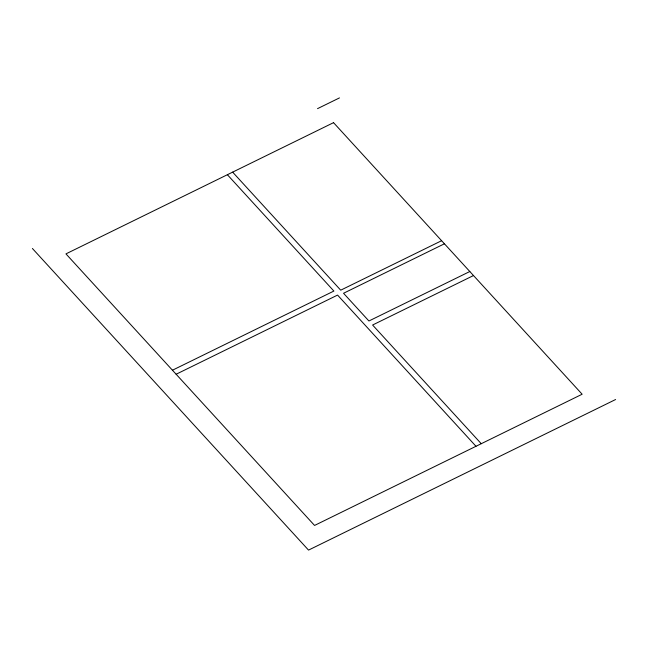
<?xml version="1.0" encoding="UTF-8"?>
<svg xmlns="http://www.w3.org/2000/svg" width="648" height="648" viewBox="0 0 648 648"><rect width="100%" height="100%" fill="white"/><g stroke="black" fill="none" stroke-linecap="round" stroke-linejoin="round"><path stroke-width="0.97" d="M317.536 108.645L339.471 97.897M172.449 370.219L333.882 291.057L227.383 174.717M441.612 240.708L340.718 290.183L232.648 172.133M176.135 374.244L337.567 295.083L475.988 446.286M444.431 243.794L343.537 293.269L368.923 320.995L469.816 271.52M473.502 275.546L372.6 325.021L481.253 443.702M615.6 399.524L308.529 550.103L32.4 248.476M333.542 122.658L65.95 253.878L314.555 525.447L582.147 394.227L333.542 122.658"/></g></svg>
